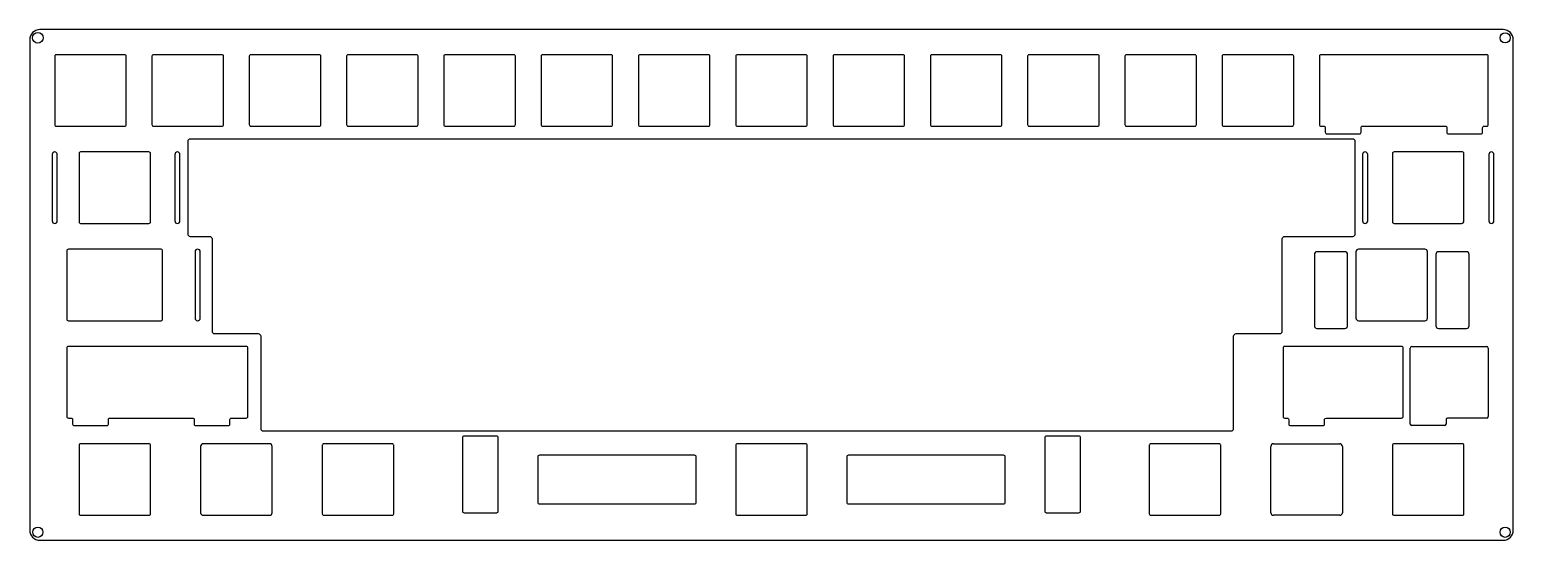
# Model space of a CAD drawing. Header units: millimetres. Extents: x 1 to 292, y 4 to 104.
import ezdxf

# ---------------------------------------------------------------- set-up
doc = ezdxf.new("R2010")
doc.units = ezdxf.units.MM
doc.layers.get('0').update_dxf_attribs({"linetype": 'CONTINUOUS'})

msp = doc.modelspace()

# ---------------------------------------------------------------- linework, layer by layer
for p, q in [((1.1, 101.91), (1.1, 5.91)), ((289.6, 103.91), (3.1, 103.91)), ((291.6, 5.91), (291.6, 101.91)), ((271.43, 26.66), (271.43, 41.56)), ((271.73, 41.86), (286.4, 41.86)), ((286.7, 41.56), (286.7, 28.16)), ((278.13, 26.36), (271.73, 26.36)), ((278.43, 27.56), (278.43, 26.66)), ((286.4, 27.86), (278.73, 27.86)), ((244.13, 9.31), (244.13, 22.31)), ((244.63, 22.81), (244.63, 22.81)), ((244.63, 22.81), (257.62, 22.81)), ((257.62, 22.81), (257.62, 22.81)), ((258.13, 22.31), (258.13, 9.31)), ((244.27, 8.95), (244.27, 8.95)), ((257.62, 8.81), (244.63, 8.81)), ((3.1, 3.91), (289.6, 3.91))]:
    msp.add_line(p, q)
for points in [[(6, 98.71), (6, 85.31, 0.414214), (6.3, 85.01), (19.7, 85.01, 0.414214), (20, 85.31), (20, 98.71, 0.414214), (19.7, 99.01), (6.3, 99.01, 0.414214)], [(39.05, 85.31), (39.05, 98.71, 0.414214), (38.75, 99.01), (25.35, 99.01, 0.414214), (25.05, 98.71), (25.05, 85.31, 0.414214), (25.35, 85.01), (38.75, 85.01, 0.414214)], [(58.1, 85.31), (58.1, 98.71, 0.414214), (57.8, 99.01), (44.4, 99.01, 0.414214), (44.1, 98.71), (44.1, 85.31, 0.414214), (44.4, 85.01), (57.8, 85.01, 0.414214)], [(77.15, 85.31), (77.15, 98.71, 0.414214), (76.85, 99.01), (63.45, 99.01, 0.414214), (63.15, 98.71), (63.15, 85.31, 0.414214), (63.45, 85.01), (76.85, 85.01, 0.414214)], [(96.2, 85.31), (96.2, 98.71, 0.414214), (95.9, 99.01), (82.5, 99.01, 0.414214), (82.2, 98.71), (82.2, 85.31, 0.414214), (82.5, 85.01), (95.9, 85.01, 0.414214)], [(115.25, 85.31), (115.25, 98.71, 0.414214), (114.95, 99.01), (101.55, 99.01, 0.414214), (101.25, 98.71), (101.25, 85.31, 0.414214), (101.55, 85.01), (114.95, 85.01, 0.414214)], [(134.3, 85.31), (134.3, 98.71, 0.414214), (134, 99.01), (120.6, 99.01, 0.414214), (120.3, 98.71), (120.3, 85.31, 0.414214), (120.6, 85.01), (134, 85.01, 0.414214)], [(153.35, 85.31), (153.35, 98.71, 0.414214), (153.05, 99.01), (139.65, 99.01, 0.414214), (139.35, 98.71), (139.35, 85.31, 0.414214), (139.65, 85.01), (153.05, 85.01, 0.414214)], [(172.4, 85.31), (172.4, 98.71, 0.414214), (172.1, 99.01), (158.7, 99.01, 0.414214), (158.4, 98.71), (158.4, 85.31, 0.414214), (158.7, 85.01), (172.1, 85.01, 0.414214)], [(191.45, 85.31), (191.45, 98.71, 0.414214), (191.15, 99.01), (177.75, 99.01, 0.414214), (177.45, 98.71), (177.45, 85.31, 0.414214), (177.75, 85.01), (191.15, 85.01, 0.414214)], [(210.5, 85.31), (210.5, 98.71, 0.414214), (210.2, 99.01), (196.8, 99.01, 0.414214), (196.5, 98.71), (196.5, 85.31, 0.414214), (196.8, 85.01), (210.2, 85.01, 0.414214)], [(229.55, 85.31), (229.55, 98.71, 0.414214), (229.25, 99.01), (215.85, 99.01, 0.414214), (215.55, 98.71), (215.55, 85.31, 0.414214), (215.85, 85.01), (229.25, 85.01, 0.414214)], [(248.6, 85.31), (248.6, 98.71, 0.414214), (248.3, 99.01), (234.9, 99.01, 0.414214), (234.6, 98.71), (234.6, 85.31, 0.414214), (234.9, 85.01), (248.3, 85.01, 0.414214)], [(286.4, 99.01), (253.95, 99.01, 0.414214), (253.65, 98.71), (253.65, 85.31, 0.414214), (253.95, 85.01), (254.48, 85.01, -0.414214), (254.78, 84.71), (254.78, 83.81, 0.414214), (255.08, 83.51), (261.48, 83.51, 0.414214), (261.78, 83.81), (261.78, 84.71, -0.414214), (262.08, 85.01), (278.28, 85.01, -0.414214), (278.58, 84.71), (278.58, 83.81, 0.414214), (278.88, 83.51), (285.28, 83.51, 0.414214), (285.58, 83.81), (285.58, 84.71, -0.414214), (285.88, 85.01), (286.4, 85.01, 0.414214), (286.7, 85.31), (286.7, 98.71, 0.414214)], [(36.31, 63.43, -0.414214), (36.81, 62.93), (36.81, 44.88, 0.414214), (37.31, 44.38), (45.84, 44.38, -0.414214), (46.34, 43.88), (46.34, 25.83, 0.414212), (46.84, 25.33), (236.34, 25.33, 0.414215), (236.84, 25.83), (236.84, 43.88, -0.414214), (237.34, 44.38), (245.86, 44.38, 0.414214), (246.36, 44.88), (246.36, 62.93, -0.414193), (246.86, 63.43), (260.15, 63.43, 0.414193), (260.65, 63.93), (260.65, 81.98, 0.414214), (260.15, 82.48), (32.55, 82.48, 0.414214), (32.05, 81.98), (32.05, 63.93, 0.414214), (32.55, 63.43)], [(5.5, 79.46), (5.5, 66.46, 1), (6.5, 66.46), (6.5, 79.46, 1)], [(24.76, 66.26), (24.76, 79.66, 0.414214), (24.46, 79.96), (11.06, 79.96, 0.414214), (10.76, 79.66), (10.76, 66.26, 0.414214), (11.06, 65.96), (24.46, 65.96, 0.414214)], [(30.02, 65.96), (30.02, 65.96, 0.414184), (30.52, 66.46), (30.52, 79.46, 1), (29.52, 79.46), (29.52, 66.46, 0.414184)], [(263.08, 66.46), (263.08, 79.46, 1), (262.08, 79.46), (262.08, 66.46, 1)], [(281.94, 66.46), (281.94, 79.66, 0.414214), (281.64, 79.96), (268.24, 79.96, 0.414214), (267.94, 79.66), (267.94, 66.26, 0.414214), (268.24, 65.96), (270.02, 65.96, -0.020468), (270.04, 65.96), (281.44, 65.96, 0.414214)], [(287.8, 66.46), (287.8, 79.46, 1), (286.8, 79.46), (286.8, 66.46, 1)], [(8.38, 60.61), (8.38, 47.21, 0.414214), (8.68, 46.91), (26.84, 46.91, 0.414214), (27.14, 47.21), (27.14, 60.61, 0.414214), (26.84, 60.91), (8.68, 60.91, 0.414214)], [(34.49, 47.41), (34.49, 60.41, 1), (33.49, 60.41), (33.49, 47.41, 1)], [(253.14, 45.41), (258.64, 45.41, 0.414214), (259.14, 45.91), (259.14, 59.91, 0.414214), (258.64, 60.41), (253.14, 60.41, 0.414214), (252.64, 59.91), (252.64, 45.91, 0.414214)], [(274.29, 60.91), (261.29, 60.91, 0.414214), (260.79, 60.41), (260.79, 47.41, 0.414214), (261.29, 46.91), (274.29, 46.91, 0.414214), (274.79, 47.41), (274.79, 60.41, 0.414214)], [(282.44, 60.41), (276.94, 60.41, 0.414214), (276.44, 59.91), (276.44, 45.91, 0.414214), (276.94, 45.41), (282.44, 45.41, 0.414214), (282.94, 45.91), (282.94, 59.91, 0.414214)], [(43.51, 41.86), (8.68, 41.86, 0.414214), (8.38, 41.56), (8.38, 28.16, 0.414214), (8.68, 27.86), (9.21, 27.86, -0.414214), (9.51, 27.56), (9.51, 26.66, 0.414214), (9.81, 26.36), (16.21, 26.36, 0.414214), (16.51, 26.66), (16.51, 27.56, -0.414214), (16.81, 27.86), (33.01, 27.86, -0.414214), (33.31, 27.56), (33.31, 26.66, 0.414214), (33.61, 26.36), (40.01, 26.36, 0.414214), (40.31, 26.66), (40.31, 27.56, -0.414214), (40.61, 27.86), (43.51, 27.86, 0.414214), (43.81, 28.16), (43.81, 41.56, 0.414214)], [(269.73, 41.86), (254.63, 41.86), (246.81, 41.86, 0.414214), (246.51, 41.56), (246.51, 28.16, 0.414214), (246.81, 27.86), (247.33, 27.86, -0.414214), (247.63, 27.56), (247.63, 26.66, 0.414214), (247.93, 26.36), (254.33, 26.36, 0.414214), (254.63, 26.66), (254.63, 27.56, -0.414194), (254.93, 27.86), (269.73, 27.86, 0.414194), (270.03, 28.16), (270.03, 41.56, 0.414233)], [(92.85, 9.61), (92.85, 24.01, 0.414214), (92.55, 24.31), (86.15, 24.31, 0.414214), (85.85, 24.01), (85.85, 9.61, 0.414214), (86.15, 9.31), (92.55, 9.31, 0.414214)], [(199.85, 24.01), (199.85, 9.61, 0.414214), (200.15, 9.31), (206.55, 9.31, 0.414214), (206.85, 9.61), (206.85, 24.01, 0.414214), (206.55, 24.31), (200.15, 24.31, 0.414214)], [(24.76, 9.11), (24.76, 22.51, 0.414214), (24.46, 22.81), (11.06, 22.81, 0.414214), (10.76, 22.51), (10.76, 9.11, 0.414214), (11.06, 8.81), (24.46, 8.81, 0.414214)], [(48.08, 22.81), (35.08, 22.81, 0.414214), (34.58, 22.31), (34.58, 9.31, 0.414214), (35.08, 8.81), (48.08, 8.81, 0.414214), (48.58, 9.31), (48.58, 22.31, 0.414214)], [(72.39, 9.11), (72.39, 22.51, 0.414214), (72.09, 22.81), (58.69, 22.81, 0.414214), (58.39, 22.51), (58.39, 9.11, 0.414214), (58.69, 8.81), (72.09, 8.81, 0.414214)], [(100.9, 11.04), (131.3, 11.04, 0.414214), (131.6, 11.34), (131.6, 20.27, 0.414214), (131.3, 20.57), (100.9, 20.57, 0.414214), (100.6, 20.27), (100.6, 11.34, 0.414214)], [(153.35, 9.11), (153.35, 22.51, 0.414214), (153.05, 22.81), (139.65, 22.81, 0.414214), (139.35, 22.51), (139.35, 9.11, 0.414214), (139.65, 8.81), (153.05, 8.81, 0.414214)], [(192.1, 11.34), (192.1, 20.27, 0.414214), (191.8, 20.57), (161.4, 20.57, 0.414214), (161.1, 20.27), (161.1, 11.34, 0.414214), (161.4, 11.04), (191.8, 11.04, 0.414214)], [(234.31, 9.11), (234.31, 22.51, 0.414214), (234.01, 22.81), (220.61, 22.81, 0.414214), (220.31, 22.51), (220.31, 9.11, 0.414214), (220.61, 8.81), (234.01, 8.81, 0.414214)], [(281.94, 9.11), (281.94, 22.51, 0.414214), (281.64, 22.81), (268.24, 22.81, 0.414214), (267.94, 22.51), (267.94, 9.11, 0.414214), (268.24, 8.81), (281.64, 8.81, 0.414214)]]:
    msp.add_lwpolyline(points, format="xyb", close=True)
for centre, radius in [((2.69, 102.32), 1.05), ((290.01, 102.32), 1), ((2.69, 5.49), 1), ((290.01, 5.49), 1)]:
    msp.add_circle(centre, radius)
for centre, radius, start, end in [((3.1, 101.91), 2, 90, 180), ((289.6, 101.91), 2, 0, 90), ((271.73, 41.56), 0.3, 90, 180), ((286.4, 41.56), 0.3, 0, 90), ((271.73, 26.66), 0.3, 180, 270), ((278.13, 26.66), 0.3, 270, 360), ((278.73, 27.56), 0.3, 90, 180), ((286.4, 28.16), 0.3, -90, 0), ((244.63, 22.31), 0.5, 90, 180), ((244.63, 22.31), 0.5, 179.8849, 180), ((257.62, 22.31), 0.5, 0, 90), ((257.62, 22.31), 0.5, 0, 0.1151), ((244.63, 9.31), 0.5, 180, 225.0814), ((244.63, 9.31), 0.5, 225, 270), ((257.62, 9.31), 0.5, -90, 0), ((257.62, 9.31), 0.5, 359.8849, 360)]:
    msp.add_arc(centre, radius, start, end)
for centre, start_param, end_param in [((3.1, 5.91), 4.712389, 6.283185), ((289.6, 5.91), 0, 1.570796)]:
    msp.add_ellipse(centre, major_axis=(0, -2), ratio=1, start_param=start_param, end_param=end_param)

doc.saveas('drawing.dxf')
